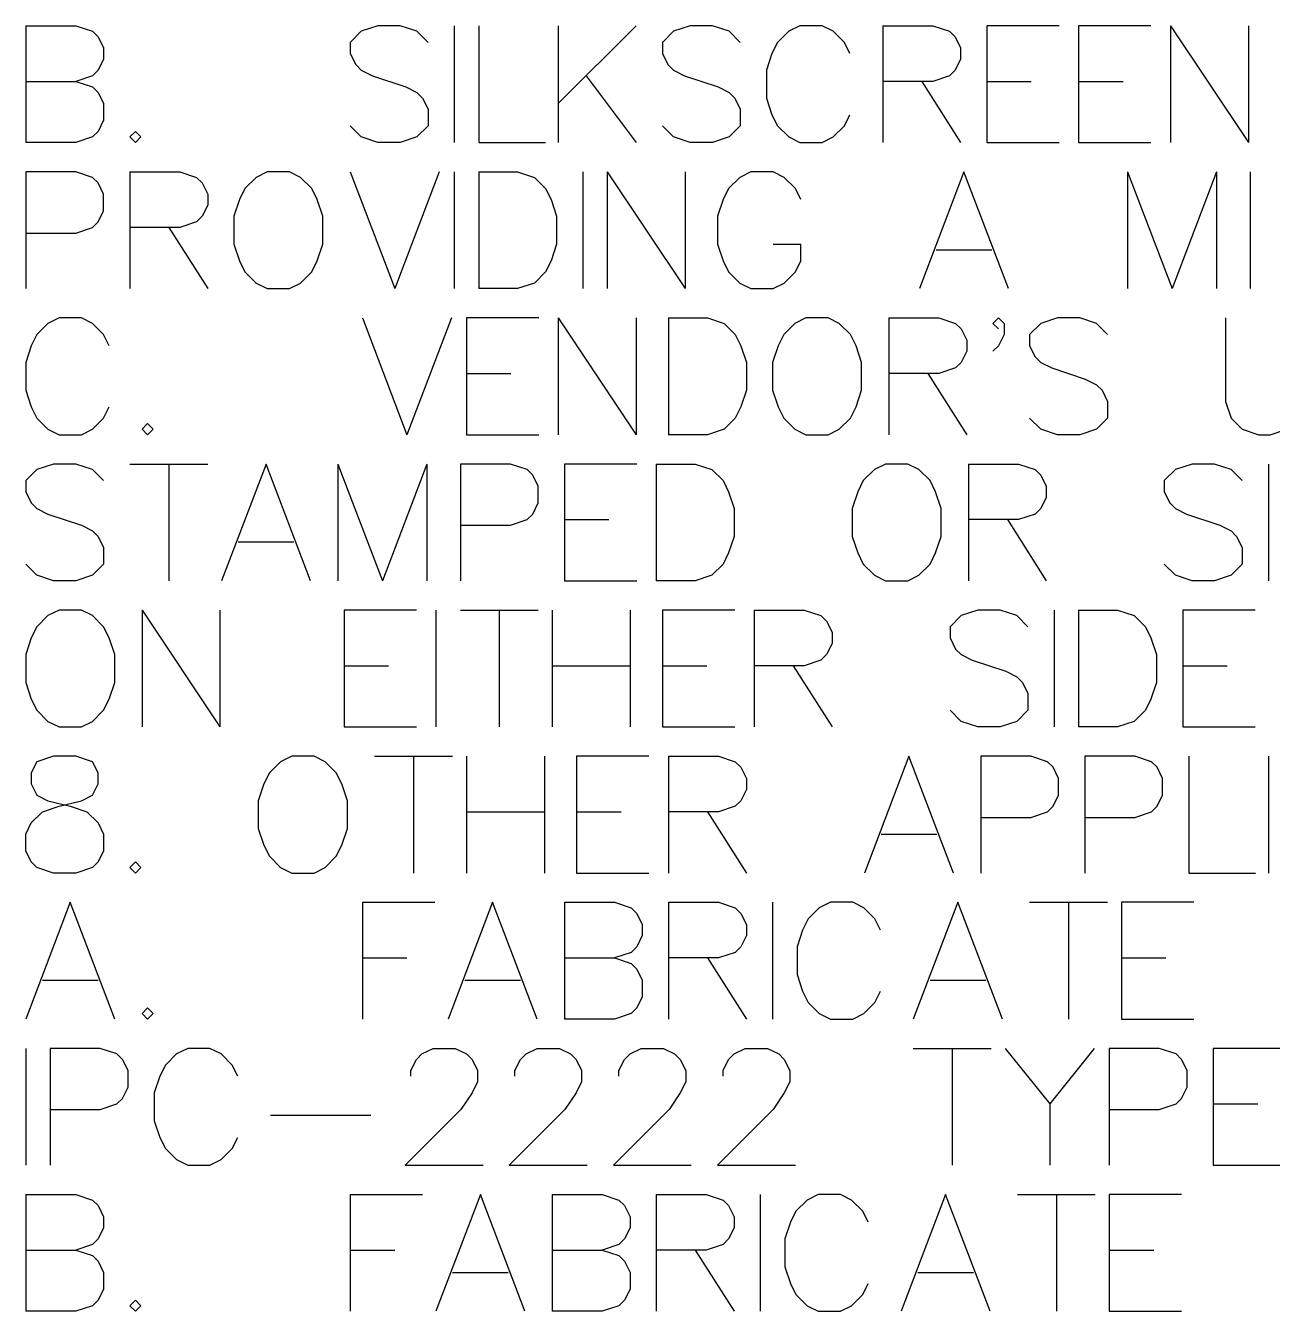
# Model space of a CAD drawing. Header units: millimetres. Extents: x 0 to 559, y 0 to 433.
# Drawn here: x 332.33 to 359.42, y 269.61 to 297.55 of the extents above; entities that cross this region are included whole.
import ezdxf

# ---------------------------------------------------------------- set-up
doc = ezdxf.new("R2010")
doc.units = ezdxf.units.MM
doc.layers.add('Mechanical7', color=56, linetype='Continuous')

msp = doc.modelspace()

# ---------------------------------------------------------------- linework, layer by layer
at = {"layer": 'Mechanical7'}
for p, q in [((332.332, 297.554), (332.332, 295.015)), ((332.332, 297.554), (333.42, 297.554)), ((333.42, 297.554), (333.783, 297.433)), ((333.783, 297.433), (333.904, 297.313)), ((333.904, 297.313), (334.025, 297.071)), ((339.623, 297.433), (339.382, 297.192)), ((339.986, 297.554), (339.623, 297.433)), ((340.47, 297.554), (339.986, 297.554)), ((340.833, 297.433), (340.47, 297.554)), ((341.075, 297.192), (340.833, 297.433)), ((341.643, 297.554), (341.643, 295.015)), ((342.175, 297.554), (342.175, 295.015)), ((343.904, 297.554), (343.904, 295.015)), ((345.597, 297.554), (343.904, 295.861)), ((346.407, 297.433), (346.166, 297.192)), ((346.77, 297.554), (346.407, 297.433)), ((347.254, 297.554), (346.77, 297.554)), ((347.617, 297.433), (347.254, 297.554)), ((347.859, 297.192), (347.617, 297.433)), ((348.911, 297.433), (348.669, 297.192)), ((349.152, 297.554), (348.911, 297.433)), ((349.636, 297.554), (349.152, 297.554)), ((349.878, 297.433), (349.636, 297.554)), ((350.12, 297.192), (349.878, 297.433)), ((350.954, 297.554), (350.954, 295.015)), ((350.954, 297.554), (352.043, 297.554)), ((352.043, 297.554), (352.405, 297.433)), ((352.405, 297.433), (352.526, 297.313)), ((352.526, 297.313), (352.647, 297.071)), ((354.788, 297.554), (353.216, 297.554)), ((353.216, 297.554), (353.216, 295.015)), ((356.783, 297.554), (355.211, 297.554)), ((355.211, 297.554), (355.211, 295.015)), ((357.206, 297.554), (357.206, 295.015)), ((357.206, 297.554), (358.899, 295.015)), ((358.899, 297.554), (358.899, 295.015)), ((334.025, 297.071), (334.025, 296.829)), ((339.382, 297.192), (339.382, 296.95)), ((346.166, 297.192), (346.166, 296.95)), ((348.669, 297.192), (348.548, 296.95)), ((350.241, 296.95), (350.12, 297.192)), ((352.647, 297.071), (352.647, 296.829)), ((334.025, 296.829), (333.904, 296.587)), ((339.382, 296.95), (339.503, 296.708)), ((346.166, 296.95), (346.286, 296.708)), ((348.548, 296.95), (348.427, 296.587)), ((352.647, 296.829), (352.526, 296.587)), ((333.783, 296.466), (333.42, 296.345)), ((333.904, 296.587), (333.783, 296.466)), ((339.503, 296.708), (339.623, 296.587)), ((339.623, 296.587), (339.865, 296.466)), ((339.865, 296.466), (340.591, 296.224)), ((344.509, 296.466), (345.597, 295.015)), ((346.286, 296.708), (346.407, 296.587)), ((346.407, 296.587), (346.649, 296.466)), ((346.649, 296.466), (347.375, 296.224)), ((348.427, 296.587), (348.427, 295.982)), ((352.405, 296.466), (352.043, 296.345)), ((352.526, 296.587), (352.405, 296.466)), ((332.332, 296.345), (333.42, 296.345)), ((333.42, 296.345), (333.783, 296.224)), ((333.783, 296.224), (333.904, 296.103)), ((340.591, 296.224), (340.833, 296.103)), ((347.375, 296.224), (347.617, 296.103)), ((352.043, 296.345), (350.954, 296.345)), ((351.801, 296.345), (352.647, 295.015)), ((353.216, 296.345), (354.183, 296.345)), ((355.211, 296.345), (356.178, 296.345)), ((333.904, 296.103), (334.025, 295.861)), ((340.833, 296.103), (340.954, 295.982)), ((340.954, 295.982), (341.075, 295.74)), ((347.617, 296.103), (347.738, 295.982)), ((347.738, 295.982), (347.859, 295.74)), ((348.427, 295.982), (348.548, 295.62)), ((334.025, 295.861), (334.025, 295.499)), ((341.075, 295.74), (341.075, 295.378)), ((347.859, 295.74), (347.859, 295.378)), ((348.548, 295.62), (348.669, 295.378)), ((350.12, 295.378), (350.241, 295.62)), ((334.025, 295.499), (333.904, 295.257)), ((339.623, 295.136), (339.382, 295.378)), ((341.075, 295.378), (340.833, 295.136)), ((346.407, 295.136), (346.166, 295.378)), ((347.859, 295.378), (347.617, 295.136)), ((348.669, 295.378), (348.911, 295.136)), ((349.878, 295.136), (350.12, 295.378)), ((333.783, 295.136), (333.42, 295.015)), ((333.904, 295.257), (333.783, 295.136)), ((334.714, 295.257), (334.593, 295.136)), ((334.593, 295.136), (334.714, 295.015)), ((334.835, 295.136), (334.714, 295.257)), ((334.714, 295.015), (334.835, 295.136)), ((339.986, 295.015), (339.623, 295.136)), ((340.833, 295.136), (340.47, 295.015)), ((346.77, 295.015), (346.407, 295.136)), ((347.617, 295.136), (347.254, 295.015)), ((348.911, 295.136), (349.152, 295.015)), ((349.636, 295.015), (349.878, 295.136)), ((333.42, 295.015), (332.332, 295.015)), ((340.47, 295.015), (339.986, 295.015)), ((342.175, 295.015), (343.626, 295.015)), ((347.254, 295.015), (346.77, 295.015)), ((349.152, 295.015), (349.636, 295.015)), ((353.216, 295.015), (354.788, 295.015)), ((355.211, 295.015), (356.783, 295.015)), ((333.42, 294.379), (332.332, 294.379)), ((332.332, 294.379), (332.332, 291.84)), ((333.783, 294.258), (333.42, 294.379)), ((333.904, 294.138), (333.783, 294.258)), ((334.593, 294.379), (334.593, 291.84)), ((334.593, 294.379), (335.681, 294.379)), ((335.681, 294.379), (336.044, 294.258)), ((336.044, 294.258), (336.165, 294.138)), ((337.338, 294.258), (337.096, 294.017)), ((337.58, 294.379), (337.338, 294.258)), ((338.063, 294.379), (337.58, 294.379)), ((338.305, 294.258), (338.063, 294.379)), ((338.547, 294.017), (338.305, 294.258)), ((339.382, 294.379), (340.349, 291.84)), ((341.316, 294.379), (340.349, 291.84)), ((341.643, 294.379), (341.643, 291.84)), ((342.175, 294.379), (342.175, 291.84)), ((342.175, 294.379), (343.021, 294.379)), ((343.021, 294.379), (343.384, 294.258)), ((343.384, 294.258), (343.626, 294.017)), ((344.436, 294.379), (344.436, 291.84)), ((344.968, 294.379), (344.968, 291.84)), ((344.968, 294.379), (346.661, 291.84)), ((346.661, 294.379), (346.661, 291.84)), ((347.846, 294.258), (347.605, 294.017)), ((348.088, 294.379), (347.846, 294.258)), ((348.572, 294.379), (348.088, 294.379)), ((348.814, 294.258), (348.572, 294.379)), ((349.056, 294.017), (348.814, 294.258)), ((352.72, 294.379), (351.752, 291.84)), ((353.687, 291.84), (352.72, 294.379)), ((356.275, 294.379), (356.275, 291.84)), ((356.275, 294.379), (357.242, 291.84)), ((358.21, 294.379), (357.242, 291.84)), ((358.21, 294.379), (358.21, 291.84)), ((358.935, 294.379), (358.935, 291.84)), ((334.025, 293.896), (333.904, 294.138)), ((336.165, 294.138), (336.286, 293.896)), ((337.096, 294.017), (336.975, 293.775)), ((338.668, 293.775), (338.547, 294.017)), ((343.626, 294.017), (343.747, 293.775)), ((347.605, 294.017), (347.484, 293.775)), ((349.177, 293.775), (349.056, 294.017)), ((334.025, 293.533), (334.025, 293.896)), ((336.286, 293.654), (336.165, 293.412)), ((336.286, 293.896), (336.286, 293.654)), ((336.975, 293.775), (336.854, 293.412)), ((338.789, 293.412), (338.668, 293.775)), ((343.747, 293.775), (343.868, 293.412)), ((347.484, 293.775), (347.363, 293.412)), ((333.904, 293.291), (334.025, 293.533)), ((336.165, 293.412), (336.044, 293.291)), ((336.854, 293.412), (336.854, 292.807)), ((338.789, 292.807), (338.789, 293.412)), ((343.868, 293.412), (343.868, 292.807)), ((347.363, 293.412), (347.363, 292.807)), ((333.42, 293.049), (333.783, 293.17)), ((333.783, 293.17), (333.904, 293.291)), ((335.681, 293.17), (334.593, 293.17)), ((335.439, 293.17), (336.286, 291.84)), ((336.044, 293.291), (335.681, 293.17)), ((332.332, 293.049), (333.42, 293.049)), ((336.854, 292.807), (336.975, 292.445)), ((338.668, 292.445), (338.789, 292.807)), ((343.868, 292.807), (343.747, 292.445)), ((347.363, 292.807), (347.484, 292.445)), ((348.572, 292.807), (349.177, 292.807)), ((349.177, 292.445), (349.177, 292.807)), ((352.115, 292.686), (353.324, 292.686)), ((336.975, 292.445), (337.096, 292.203)), ((338.547, 292.203), (338.668, 292.445)), ((343.747, 292.445), (343.626, 292.203)), ((347.484, 292.445), (347.605, 292.203)), ((349.056, 292.203), (349.177, 292.445)), ((337.096, 292.203), (337.338, 291.961)), ((338.305, 291.961), (338.547, 292.203)), ((343.626, 292.203), (343.384, 291.961)), ((347.605, 292.203), (347.846, 291.961)), ((348.814, 291.961), (349.056, 292.203)), ((337.338, 291.961), (337.58, 291.84)), ((337.58, 291.84), (338.063, 291.84)), ((338.063, 291.84), (338.305, 291.961)), ((343.021, 291.84), (342.175, 291.84)), ((343.384, 291.961), (343.021, 291.84)), ((347.846, 291.961), (348.088, 291.84)), ((348.088, 291.84), (348.572, 291.84)), ((348.572, 291.84), (348.814, 291.961)), ((333.057, 291.204), (332.815, 291.083)), ((333.541, 291.204), (333.057, 291.204)), ((333.783, 291.083), (333.541, 291.204)), ((339.648, 291.204), (340.615, 288.665)), ((341.582, 291.204), (340.615, 288.665)), ((343.481, 291.204), (341.909, 291.204)), ((341.909, 291.204), (341.909, 288.665)), ((343.904, 291.204), (343.904, 288.665)), ((343.904, 291.204), (345.597, 288.665)), ((345.597, 291.204), (345.597, 288.665)), ((346.299, 291.204), (346.299, 288.665)), ((346.299, 291.204), (347.145, 291.204)), ((347.145, 291.204), (347.508, 291.083)), ((349.285, 291.204), (349.044, 291.083)), ((349.769, 291.204), (349.285, 291.204)), ((350.011, 291.083), (349.769, 291.204)), ((351.087, 291.204), (351.087, 288.665)), ((351.087, 291.204), (352.176, 291.204)), ((352.176, 291.204), (352.538, 291.083)), ((353.349, 291.083), (353.47, 291.204)), ((353.47, 291.204), (353.59, 291.083)), ((354.751, 291.204), (354.389, 291.083)), ((355.235, 291.204), (354.751, 291.204)), ((355.598, 291.083), (355.235, 291.204)), ((358.403, 291.204), (358.403, 289.39)), ((332.815, 291.083), (332.573, 290.842)), ((334.025, 290.842), (333.783, 291.083)), ((347.508, 291.083), (347.75, 290.842)), ((349.044, 291.083), (348.802, 290.842)), ((350.253, 290.842), (350.011, 291.083)), ((352.538, 291.083), (352.659, 290.963)), ((352.659, 290.963), (352.78, 290.721)), ((353.47, 290.963), (353.349, 291.083)), ((353.59, 291.083), (353.59, 290.842)), ((354.389, 291.083), (354.147, 290.842)), ((355.84, 290.842), (355.598, 291.083)), ((332.452, 290.6), (332.332, 290.237)), ((332.573, 290.842), (332.452, 290.6)), ((334.145, 290.6), (334.025, 290.842)), ((347.75, 290.842), (347.871, 290.6)), ((347.871, 290.6), (347.992, 290.237)), ((348.681, 290.6), (348.56, 290.237)), ((348.802, 290.842), (348.681, 290.6)), ((350.374, 290.6), (350.253, 290.842)), ((350.495, 290.237), (350.374, 290.6)), ((352.78, 290.721), (352.78, 290.479)), ((353.47, 290.6), (353.349, 290.479)), ((353.59, 290.842), (353.47, 290.6)), ((354.147, 290.842), (354.147, 290.6)), ((354.147, 290.6), (354.268, 290.358)), ((352.78, 290.479), (352.659, 290.237)), ((354.268, 290.358), (354.389, 290.237)), ((332.332, 290.237), (332.332, 289.632)), ((347.992, 290.237), (347.992, 289.632)), ((348.56, 290.237), (348.56, 289.632)), ((350.495, 289.632), (350.495, 290.237)), ((352.538, 290.116), (352.176, 289.995)), ((352.659, 290.237), (352.538, 290.116)), ((354.389, 290.237), (354.63, 290.116)), ((354.63, 290.116), (355.356, 289.874)), ((341.909, 289.995), (342.876, 289.995)), ((352.176, 289.995), (351.087, 289.995)), ((351.934, 289.995), (352.78, 288.665)), ((355.356, 289.874), (355.598, 289.753)), ((355.598, 289.753), (355.719, 289.632)), ((332.332, 289.632), (332.452, 289.27)), ((347.992, 289.632), (347.871, 289.27)), ((348.56, 289.632), (348.681, 289.27)), ((350.374, 289.27), (350.495, 289.632)), ((355.719, 289.632), (355.84, 289.39)), ((332.452, 289.27), (332.573, 289.028)), ((334.025, 289.028), (334.145, 289.27)), ((347.871, 289.27), (347.75, 289.028)), ((348.681, 289.27), (348.802, 289.028)), ((350.253, 289.028), (350.374, 289.27)), ((355.84, 289.39), (355.84, 289.028)), ((358.403, 289.39), (358.524, 289.028)), ((332.573, 289.028), (332.815, 288.786)), ((333.783, 288.786), (334.025, 289.028)), ((334.98, 288.907), (334.859, 288.786)), ((335.101, 288.786), (334.98, 288.907)), ((347.75, 289.028), (347.508, 288.786)), ((348.802, 289.028), (349.044, 288.786)), ((350.011, 288.786), (350.253, 289.028)), ((354.389, 288.786), (354.147, 289.028)), ((355.84, 289.028), (355.598, 288.786)), ((358.524, 289.028), (358.766, 288.786)), ((332.815, 288.786), (333.057, 288.665)), ((333.057, 288.665), (333.541, 288.665)), ((333.541, 288.665), (333.783, 288.786)), ((334.859, 288.786), (334.98, 288.665)), ((334.98, 288.665), (335.101, 288.786)), ((341.909, 288.665), (343.481, 288.665)), ((347.145, 288.665), (346.299, 288.665)), ((347.508, 288.786), (347.145, 288.665)), ((349.044, 288.786), (349.285, 288.665)), ((349.285, 288.665), (349.769, 288.665)), ((349.769, 288.665), (350.011, 288.786)), ((354.751, 288.665), (354.389, 288.786)), ((355.235, 288.665), (354.751, 288.665)), ((355.598, 288.786), (355.235, 288.665)), ((358.766, 288.786), (359.129, 288.665)), ((359.129, 288.665), (359.371, 288.665)), ((359.371, 288.665), (359.733, 288.786)), ((332.573, 287.908), (332.332, 287.667)), ((332.936, 288.029), (332.573, 287.908)), ((333.42, 288.029), (332.936, 288.029)), ((333.783, 287.908), (333.42, 288.029)), ((334.025, 287.667), (333.783, 287.908)), ((334.593, 288.029), (336.286, 288.029)), ((335.439, 288.029), (335.439, 285.49)), ((337.556, 288.029), (336.588, 285.49)), ((338.523, 285.49), (337.556, 288.029)), ((339.116, 288.029), (339.116, 285.49)), ((339.116, 288.029), (340.083, 285.49)), ((341.05, 288.029), (340.083, 285.49)), ((341.05, 288.029), (341.05, 285.49)), ((342.864, 288.029), (341.776, 288.029)), ((341.776, 288.029), (341.776, 285.49)), ((343.227, 287.908), (342.864, 288.029)), ((343.348, 287.788), (343.227, 287.908)), ((343.469, 287.546), (343.348, 287.788)), ((345.609, 288.029), (344.037, 288.029)), ((344.037, 288.029), (344.037, 285.49)), ((346.033, 288.029), (346.033, 285.49)), ((346.033, 288.029), (346.879, 288.029)), ((346.879, 288.029), (347.242, 287.908)), ((347.242, 287.908), (347.484, 287.667)), ((350.773, 287.908), (350.531, 287.667)), ((351.015, 288.029), (350.773, 287.908)), ((351.498, 288.029), (351.015, 288.029)), ((351.74, 287.908), (351.498, 288.029)), ((351.982, 287.667), (351.74, 287.908)), ((352.817, 288.029), (352.817, 285.49)), ((352.817, 288.029), (353.905, 288.029)), ((353.905, 288.029), (354.268, 287.908)), ((354.268, 287.908), (354.389, 287.788)), ((354.389, 287.788), (354.509, 287.546)), ((357.315, 287.908), (357.073, 287.667)), ((357.678, 288.029), (357.315, 287.908)), ((358.161, 288.029), (357.678, 288.029)), ((358.524, 287.908), (358.161, 288.029)), ((358.766, 287.667), (358.524, 287.908)), ((359.334, 288.029), (359.334, 285.49)), ((332.332, 287.667), (332.332, 287.425)), ((343.469, 287.183), (343.469, 287.546)), ((347.484, 287.667), (347.605, 287.425)), ((350.531, 287.667), (350.41, 287.425)), ((352.103, 287.425), (351.982, 287.667)), ((354.509, 287.546), (354.509, 287.304)), ((357.073, 287.667), (357.073, 287.425)), ((332.332, 287.425), (332.452, 287.183)), ((347.605, 287.425), (347.726, 287.062)), ((350.41, 287.425), (350.289, 287.062)), ((352.224, 287.062), (352.103, 287.425)), ((354.509, 287.304), (354.389, 287.062)), ((357.073, 287.425), (357.194, 287.183)), ((332.452, 287.183), (332.573, 287.062)), ((332.573, 287.062), (332.815, 286.941)), ((332.815, 286.941), (333.541, 286.699)), ((343.227, 286.82), (343.348, 286.941)), ((343.348, 286.941), (343.469, 287.183)), ((347.726, 287.062), (347.726, 286.457)), ((350.289, 287.062), (350.289, 286.457)), ((352.224, 286.457), (352.224, 287.062)), ((354.268, 286.941), (353.905, 286.82)), ((354.389, 287.062), (354.268, 286.941)), ((357.194, 287.183), (357.315, 287.062)), ((357.315, 287.062), (357.557, 286.941)), ((357.557, 286.941), (358.282, 286.699)), ((333.541, 286.699), (333.783, 286.578)), ((341.776, 286.699), (342.864, 286.699)), ((342.864, 286.699), (343.227, 286.82)), ((344.037, 286.82), (345.005, 286.82)), ((353.905, 286.82), (352.817, 286.82)), ((353.663, 286.82), (354.509, 285.49)), ((358.282, 286.699), (358.524, 286.578)), ((333.783, 286.578), (333.904, 286.457)), ((333.904, 286.457), (334.025, 286.215)), ((347.726, 286.457), (347.605, 286.095)), ((350.289, 286.457), (350.41, 286.095)), ((352.103, 286.095), (352.224, 286.457)), ((358.524, 286.578), (358.645, 286.457)), ((358.645, 286.457), (358.766, 286.215)), ((334.025, 286.215), (334.025, 285.853)), ((336.951, 286.336), (338.16, 286.336)), ((358.766, 286.215), (358.766, 285.853)), ((332.573, 285.611), (332.332, 285.853)), ((334.025, 285.853), (333.783, 285.611)), ((347.484, 285.853), (347.242, 285.611)), ((347.605, 286.095), (347.484, 285.853)), ((350.41, 286.095), (350.531, 285.853)), ((350.531, 285.853), (350.773, 285.611)), ((351.74, 285.611), (351.982, 285.853)), ((351.982, 285.853), (352.103, 286.095)), ((357.315, 285.611), (357.073, 285.853)), ((358.766, 285.853), (358.524, 285.611)), ((332.936, 285.49), (332.573, 285.611)), ((333.783, 285.611), (333.42, 285.49)), ((347.242, 285.611), (346.879, 285.49)), ((350.773, 285.611), (351.015, 285.49)), ((351.498, 285.49), (351.74, 285.611)), ((357.678, 285.49), (357.315, 285.611)), ((358.524, 285.611), (358.161, 285.49)), ((333.42, 285.49), (332.936, 285.49)), ((344.037, 285.49), (345.609, 285.49)), ((346.879, 285.49), (346.033, 285.49)), ((351.015, 285.49), (351.498, 285.49)), ((358.161, 285.49), (357.678, 285.49)), ((332.815, 284.733), (332.573, 284.492)), ((333.057, 284.854), (332.815, 284.733)), ((333.541, 284.854), (333.057, 284.854)), ((333.783, 284.733), (333.541, 284.854)), ((334.025, 284.492), (333.783, 284.733)), ((334.859, 284.854), (334.859, 282.315)), ((334.859, 284.854), (336.552, 282.315)), ((336.552, 284.854), (336.552, 282.315)), ((340.821, 284.854), (339.249, 284.854)), ((339.249, 284.854), (339.249, 282.315)), ((341.244, 284.854), (341.244, 282.315)), ((341.776, 284.854), (343.469, 284.854)), ((342.622, 284.854), (342.622, 282.315)), ((343.771, 284.854), (343.771, 282.315)), ((345.464, 284.854), (345.464, 282.315)), ((347.738, 284.854), (346.166, 284.854)), ((346.166, 284.854), (346.166, 282.315)), ((348.161, 284.854), (348.161, 282.315)), ((348.161, 284.854), (349.249, 284.854)), ((349.249, 284.854), (349.612, 284.733)), ((349.612, 284.733), (349.733, 284.613)), ((352.659, 284.733), (352.417, 284.492)), ((353.022, 284.854), (352.659, 284.733)), ((353.506, 284.854), (353.022, 284.854)), ((353.869, 284.733), (353.506, 284.854)), ((354.11, 284.492), (353.869, 284.733)), ((354.679, 284.854), (354.679, 282.315)), ((355.211, 284.854), (355.211, 282.315)), ((355.211, 284.854), (356.057, 284.854)), ((356.057, 284.854), (356.42, 284.733)), ((356.42, 284.733), (356.662, 284.492)), ((359.044, 284.854), (357.472, 284.854)), ((357.472, 284.854), (357.472, 282.315)), ((332.573, 284.492), (332.452, 284.25)), ((334.145, 284.25), (334.025, 284.492)), ((349.733, 284.613), (349.854, 284.371)), ((352.417, 284.492), (352.417, 284.25)), ((356.662, 284.492), (356.783, 284.25)), ((332.452, 284.25), (332.332, 283.887)), ((334.266, 283.887), (334.145, 284.25)), ((349.854, 284.371), (349.854, 284.129)), ((352.417, 284.25), (352.538, 284.008)), ((356.783, 284.25), (356.904, 283.887)), ((332.332, 283.887), (332.332, 283.282)), ((334.266, 283.282), (334.266, 283.887)), ((349.733, 283.887), (349.612, 283.766)), ((349.854, 284.129), (349.733, 283.887)), ((352.538, 284.008), (352.659, 283.887)), ((352.659, 283.887), (352.901, 283.766)), ((356.904, 283.887), (356.904, 283.282)), ((339.249, 283.645), (340.216, 283.645)), ((343.771, 283.645), (345.464, 283.645)), ((346.166, 283.645), (347.133, 283.645)), ((349.249, 283.645), (348.161, 283.645)), ((349.007, 283.645), (349.854, 282.315)), ((349.612, 283.766), (349.249, 283.645)), ((352.901, 283.766), (353.627, 283.524)), ((357.472, 283.645), (358.44, 283.645)), ((353.627, 283.524), (353.869, 283.403)), ((353.869, 283.403), (353.989, 283.282)), ((332.332, 283.282), (332.452, 282.92)), ((334.145, 282.92), (334.266, 283.282)), ((353.989, 283.282), (354.11, 283.04)), ((354.11, 283.04), (354.11, 282.678)), ((356.904, 283.282), (356.783, 282.92)), ((332.452, 282.92), (332.573, 282.678)), ((334.025, 282.678), (334.145, 282.92)), ((356.783, 282.92), (356.662, 282.678)), ((332.573, 282.678), (332.815, 282.436)), ((333.783, 282.436), (334.025, 282.678)), ((352.659, 282.436), (352.417, 282.678)), ((354.11, 282.678), (353.869, 282.436)), ((356.662, 282.678), (356.42, 282.436)), ((332.815, 282.436), (333.057, 282.315)), ((333.057, 282.315), (333.541, 282.315)), ((333.541, 282.315), (333.783, 282.436)), ((339.249, 282.315), (340.821, 282.315)), ((346.166, 282.315), (347.738, 282.315)), ((353.022, 282.315), (352.659, 282.436)), ((353.506, 282.315), (353.022, 282.315)), ((353.869, 282.436), (353.506, 282.315)), ((356.057, 282.315), (355.211, 282.315)), ((356.42, 282.436), (356.057, 282.315)), ((357.472, 282.315), (359.044, 282.315)), ((332.936, 281.679), (332.573, 281.558)), ((333.42, 281.679), (332.936, 281.679)), ((333.783, 281.558), (333.42, 281.679)), ((338.112, 281.679), (337.87, 281.558)), ((338.596, 281.679), (338.112, 281.679)), ((338.837, 281.558), (338.596, 281.679)), ((339.914, 281.679), (341.607, 281.679)), ((340.76, 281.679), (340.76, 279.14)), ((341.909, 281.679), (341.909, 279.14)), ((343.602, 281.679), (343.602, 279.14)), ((345.875, 281.679), (344.303, 281.679)), ((344.303, 281.679), (344.303, 279.14)), ((346.299, 281.679), (346.299, 279.14)), ((346.299, 281.679), (347.387, 281.679)), ((347.387, 281.679), (347.75, 281.558)), ((351.523, 281.679), (350.555, 279.14)), ((352.49, 279.14), (351.523, 281.679)), ((354.171, 281.679), (353.083, 281.679)), ((353.083, 281.679), (353.083, 279.14)), ((354.534, 281.558), (354.171, 281.679)), ((356.432, 281.679), (355.344, 281.679)), ((355.344, 281.679), (355.344, 279.14)), ((356.795, 281.558), (356.432, 281.679)), ((357.605, 281.679), (357.605, 279.14)), ((359.334, 281.679), (359.334, 279.14)), ((332.573, 281.558), (332.452, 281.317)), ((333.904, 281.317), (333.783, 281.558)), ((337.87, 281.558), (337.628, 281.317)), ((339.079, 281.317), (338.837, 281.558)), ((347.75, 281.558), (347.871, 281.438)), ((347.871, 281.438), (347.992, 281.196)), ((354.655, 281.438), (354.534, 281.558)), ((354.776, 281.196), (354.655, 281.438)), ((356.916, 281.438), (356.795, 281.558)), ((357.037, 281.196), (356.916, 281.438)), ((332.452, 281.317), (332.452, 281.075)), ((332.452, 281.075), (332.573, 280.833)), ((333.783, 280.833), (333.904, 281.075)), ((333.904, 281.075), (333.904, 281.317)), ((337.507, 281.075), (337.386, 280.712)), ((337.628, 281.317), (337.507, 281.075)), ((339.2, 281.075), (339.079, 281.317)), ((339.321, 280.712), (339.2, 281.075)), ((347.992, 281.196), (347.992, 280.954)), ((354.776, 280.833), (354.776, 281.196)), ((357.037, 280.833), (357.037, 281.196)), ((332.573, 280.833), (332.815, 280.712)), ((333.541, 280.712), (333.783, 280.833)), ((347.992, 280.954), (347.871, 280.712)), ((354.655, 280.591), (354.776, 280.833)), ((356.916, 280.591), (357.037, 280.833)), ((332.694, 280.47), (333.057, 280.591)), ((332.815, 280.712), (333.299, 280.591)), ((333.057, 280.591), (333.541, 280.712)), ((333.299, 280.591), (333.662, 280.47)), ((337.386, 280.712), (337.386, 280.107)), ((339.321, 280.107), (339.321, 280.712)), ((347.75, 280.591), (347.387, 280.47)), ((347.871, 280.712), (347.75, 280.591)), ((354.534, 280.47), (354.655, 280.591)), ((356.795, 280.47), (356.916, 280.591)), ((332.452, 280.228), (332.694, 280.47)), ((333.662, 280.47), (333.904, 280.228)), ((341.909, 280.47), (343.602, 280.47)), ((344.303, 280.47), (345.271, 280.47)), ((347.387, 280.47), (346.299, 280.47)), ((347.145, 280.47), (347.992, 279.14)), ((353.083, 280.349), (354.171, 280.349)), ((354.171, 280.349), (354.534, 280.47)), ((355.344, 280.349), (356.432, 280.349)), ((356.432, 280.349), (356.795, 280.47)), ((332.332, 279.986), (332.452, 280.228)), ((332.332, 279.624), (332.332, 279.986)), ((333.904, 280.228), (334.025, 279.986)), ((334.025, 279.986), (334.025, 279.624)), ((337.386, 280.107), (337.507, 279.745)), ((339.2, 279.745), (339.321, 280.107)), ((350.918, 279.986), (352.127, 279.986)), ((337.507, 279.745), (337.628, 279.503)), ((339.079, 279.503), (339.2, 279.745)), ((332.452, 279.382), (332.332, 279.624)), ((334.025, 279.624), (333.904, 279.382)), ((337.628, 279.503), (337.87, 279.261)), ((338.837, 279.261), (339.079, 279.503)), ((332.573, 279.261), (332.452, 279.382)), ((332.936, 279.14), (332.573, 279.261)), ((333.42, 279.14), (332.936, 279.14)), ((333.783, 279.261), (333.42, 279.14)), ((333.904, 279.382), (333.783, 279.261)), ((334.714, 279.382), (334.593, 279.261)), ((334.593, 279.261), (334.714, 279.14)), ((334.835, 279.261), (334.714, 279.382)), ((334.714, 279.14), (334.835, 279.261)), ((337.87, 279.261), (338.112, 279.14)), ((338.112, 279.14), (338.596, 279.14)), ((338.596, 279.14), (338.837, 279.261)), ((344.303, 279.14), (345.875, 279.14)), ((357.605, 279.14), (359.056, 279.14)), ((333.299, 278.504), (332.332, 275.965)), ((334.266, 275.965), (333.299, 278.504)), ((339.648, 278.504), (339.648, 275.965)), ((339.648, 278.504), (341.22, 278.504)), ((342.477, 278.504), (341.51, 275.965)), ((343.445, 275.965), (342.477, 278.504)), ((344.037, 278.504), (344.037, 275.965)), ((344.037, 278.504), (345.126, 278.504)), ((345.126, 278.504), (345.488, 278.383)), ((345.488, 278.383), (345.609, 278.263)), ((346.299, 278.504), (346.299, 275.965)), ((346.299, 278.504), (347.387, 278.504)), ((347.387, 278.504), (347.75, 278.383)), ((347.75, 278.383), (347.871, 278.263)), ((348.56, 278.504), (348.56, 275.965)), ((349.576, 278.383), (349.334, 278.142)), ((349.818, 278.504), (349.576, 278.383)), ((350.301, 278.504), (349.818, 278.504)), ((350.543, 278.383), (350.301, 278.504)), ((350.785, 278.142), (350.543, 278.383)), ((352.587, 278.504), (351.619, 275.965)), ((353.554, 275.965), (352.587, 278.504)), ((354.147, 278.504), (355.84, 278.504)), ((354.993, 278.504), (354.993, 275.965)), ((357.714, 278.504), (356.142, 278.504)), ((356.142, 278.504), (356.142, 275.965)), ((345.609, 278.263), (345.73, 278.021)), ((345.73, 278.021), (345.73, 277.779)), ((347.871, 278.263), (347.992, 278.021)), ((347.992, 278.021), (347.992, 277.779)), ((349.334, 278.142), (349.213, 277.9)), ((350.906, 277.9), (350.785, 278.142)), ((345.73, 277.779), (345.609, 277.537)), ((347.992, 277.779), (347.871, 277.537)), ((349.213, 277.9), (349.092, 277.537)), ((345.609, 277.537), (345.488, 277.416)), ((347.871, 277.537), (347.75, 277.416)), ((349.092, 277.537), (349.092, 276.932)), ((339.648, 277.295), (340.615, 277.295)), ((344.037, 277.295), (345.126, 277.295)), ((345.488, 277.416), (345.126, 277.295)), ((345.126, 277.295), (345.488, 277.174)), ((345.488, 277.174), (345.609, 277.053)), ((347.387, 277.295), (346.299, 277.295)), ((347.145, 277.295), (347.992, 275.965)), ((347.75, 277.416), (347.387, 277.295)), ((356.142, 277.295), (357.109, 277.295)), ((345.609, 277.053), (345.73, 276.811)), ((349.092, 276.932), (349.213, 276.57)), ((332.694, 276.811), (333.904, 276.811)), ((341.873, 276.811), (343.082, 276.811)), ((345.73, 276.811), (345.73, 276.449)), ((351.982, 276.811), (353.191, 276.811)), ((345.73, 276.449), (345.609, 276.207)), ((349.213, 276.57), (349.334, 276.328)), ((349.334, 276.328), (349.576, 276.086)), ((350.543, 276.086), (350.785, 276.328)), ((350.785, 276.328), (350.906, 276.57)), ((334.98, 276.207), (334.859, 276.086)), ((334.859, 276.086), (334.98, 275.965)), ((335.101, 276.086), (334.98, 276.207)), ((334.98, 275.965), (335.101, 276.086)), ((345.488, 276.086), (345.126, 275.965)), ((345.609, 276.207), (345.488, 276.086)), ((349.576, 276.086), (349.818, 275.965)), ((350.301, 275.965), (350.543, 276.086)), ((345.126, 275.965), (344.037, 275.965)), ((349.818, 275.965), (350.301, 275.965)), ((356.142, 275.965), (357.714, 275.965)), ((332.332, 275.329), (332.332, 272.79)), ((333.952, 275.329), (332.864, 275.329)), ((332.864, 275.329), (332.864, 272.79)), ((334.315, 275.208), (333.952, 275.329)), ((334.436, 275.088), (334.315, 275.208)), ((335.609, 275.208), (335.367, 274.967)), ((335.851, 275.329), (335.609, 275.208)), ((336.334, 275.329), (335.851, 275.329)), ((336.576, 275.208), (336.334, 275.329)), ((336.818, 274.967), (336.576, 275.208)), ((340.821, 275.088), (340.942, 275.208)), ((340.942, 275.208), (341.183, 275.329)), ((341.183, 275.329), (341.667, 275.329)), ((341.667, 275.329), (341.909, 275.208)), ((341.909, 275.208), (342.03, 275.088)), ((343.082, 275.088), (343.203, 275.208)), ((343.203, 275.208), (343.445, 275.329)), ((343.445, 275.329), (343.928, 275.329)), ((343.928, 275.329), (344.17, 275.208)), ((344.17, 275.208), (344.291, 275.088)), ((345.343, 275.088), (345.464, 275.208)), ((345.464, 275.208), (345.706, 275.329)), ((345.706, 275.329), (346.19, 275.329)), ((346.19, 275.329), (346.432, 275.208)), ((346.432, 275.208), (346.553, 275.088)), ((347.605, 275.088), (347.726, 275.208)), ((347.726, 275.208), (347.967, 275.329)), ((347.967, 275.329), (348.451, 275.329)), ((348.451, 275.329), (348.693, 275.208)), ((348.693, 275.208), (348.814, 275.088)), ((351.619, 275.329), (353.312, 275.329)), ((352.466, 275.329), (352.466, 272.79)), ((353.615, 275.329), (354.582, 274.12)), ((355.549, 275.329), (354.582, 274.12)), ((356.964, 275.329), (355.876, 275.329)), ((355.876, 275.329), (355.876, 272.79)), ((357.327, 275.208), (356.964, 275.329)), ((357.448, 275.088), (357.327, 275.208)), ((359.709, 275.329), (358.137, 275.329)), ((358.137, 275.329), (358.137, 272.79)), ((334.557, 274.846), (334.436, 275.088)), ((335.367, 274.967), (335.246, 274.725)), ((336.939, 274.725), (336.818, 274.967)), ((340.7, 274.846), (340.821, 275.088)), ((342.03, 275.088), (342.151, 274.846)), ((342.961, 274.846), (343.082, 275.088)), ((344.291, 275.088), (344.412, 274.846)), ((345.222, 274.846), (345.343, 275.088)), ((346.553, 275.088), (346.673, 274.846)), ((347.484, 274.846), (347.605, 275.088)), ((348.814, 275.088), (348.935, 274.846)), ((357.569, 274.846), (357.448, 275.088)), ((334.557, 274.483), (334.557, 274.846)), ((335.246, 274.725), (335.125, 274.362)), ((340.7, 274.725), (340.7, 274.846)), ((342.151, 274.846), (342.151, 274.604)), ((342.961, 274.725), (342.961, 274.846)), ((344.412, 274.846), (344.412, 274.604)), ((345.222, 274.725), (345.222, 274.846)), ((346.673, 274.846), (346.673, 274.604)), ((347.484, 274.725), (347.484, 274.846)), ((348.935, 274.846), (348.935, 274.604)), ((357.569, 274.483), (357.569, 274.846)), ((334.436, 274.241), (334.557, 274.483)), ((342.151, 274.604), (342.03, 274.362)), ((344.412, 274.604), (344.291, 274.362)), ((346.673, 274.604), (346.553, 274.362)), ((348.935, 274.604), (348.814, 274.362)), ((357.448, 274.241), (357.569, 274.483)), ((333.952, 273.999), (334.315, 274.12)), ((334.315, 274.12), (334.436, 274.241)), ((335.125, 274.362), (335.125, 273.757)), ((342.03, 274.362), (341.788, 273.999)), ((344.291, 274.362), (344.049, 273.999)), ((346.553, 274.362), (346.311, 273.999)), ((348.814, 274.362), (348.572, 273.999)), ((354.582, 274.12), (354.582, 272.79)), ((356.964, 273.999), (357.327, 274.12)), ((357.327, 274.12), (357.448, 274.241)), ((358.137, 274.12), (359.105, 274.12)), ((332.864, 273.999), (333.952, 273.999)), ((337.652, 273.878), (339.829, 273.878)), ((341.788, 273.999), (340.579, 272.79)), ((344.049, 273.999), (342.84, 272.79)), ((346.311, 273.999), (345.101, 272.79)), ((348.572, 273.999), (347.363, 272.79)), ((355.876, 273.999), (356.964, 273.999)), ((335.125, 273.757), (335.246, 273.395)), ((335.246, 273.395), (335.367, 273.153)), ((336.818, 273.153), (336.939, 273.395)), ((335.367, 273.153), (335.609, 272.911)), ((336.576, 272.911), (336.818, 273.153)), ((335.609, 272.911), (335.851, 272.79)), ((335.851, 272.79), (336.334, 272.79)), ((336.334, 272.79), (336.576, 272.911)), ((340.579, 272.79), (342.272, 272.79)), ((342.84, 272.79), (344.533, 272.79)), ((345.101, 272.79), (346.794, 272.79)), ((347.363, 272.79), (349.056, 272.79)), ((358.137, 272.79), (359.709, 272.79)), ((332.332, 272.154), (332.332, 269.615)), ((332.332, 272.154), (333.42, 272.154)), ((333.42, 272.154), (333.783, 272.033)), ((339.382, 272.154), (339.382, 269.615)), ((339.382, 272.154), (340.954, 272.154)), ((342.211, 272.154), (341.244, 269.615)), ((343.179, 269.615), (342.211, 272.154)), ((343.771, 272.154), (343.771, 269.615)), ((343.771, 272.154), (344.86, 272.154)), ((344.86, 272.154), (345.222, 272.033)), ((346.033, 272.154), (346.033, 269.615)), ((346.033, 272.154), (347.121, 272.154)), ((347.121, 272.154), (347.484, 272.033)), ((348.294, 272.154), (348.294, 269.615)), ((349.551, 272.154), (349.31, 272.033)), ((350.035, 272.154), (349.551, 272.154)), ((350.277, 272.033), (350.035, 272.154)), ((352.321, 272.154), (351.353, 269.615)), ((353.288, 269.615), (352.321, 272.154)), ((353.881, 272.154), (355.574, 272.154)), ((354.727, 272.154), (354.727, 269.615)), ((357.448, 272.154), (355.876, 272.154)), ((355.876, 272.154), (355.876, 269.615)), ((333.783, 272.033), (333.904, 271.913)), ((333.904, 271.913), (334.025, 271.671)), ((345.222, 272.033), (345.343, 271.913)), ((345.343, 271.913), (345.464, 271.671)), ((347.484, 272.033), (347.605, 271.913)), ((347.605, 271.913), (347.726, 271.671)), ((349.31, 272.033), (349.068, 271.792)), ((350.519, 271.792), (350.277, 272.033)), ((334.025, 271.671), (334.025, 271.429)), ((345.464, 271.671), (345.464, 271.429)), ((347.726, 271.671), (347.726, 271.429)), ((349.068, 271.792), (348.947, 271.55)), ((350.64, 271.55), (350.519, 271.792)), ((334.025, 271.429), (333.904, 271.187)), ((345.464, 271.429), (345.343, 271.187)), ((347.726, 271.429), (347.605, 271.187)), ((348.947, 271.55), (348.826, 271.187)), ((333.783, 271.066), (333.42, 270.945)), ((333.904, 271.187), (333.783, 271.066)), ((345.222, 271.066), (344.86, 270.945)), ((345.343, 271.187), (345.222, 271.066)), ((347.484, 271.066), (347.121, 270.945)), ((347.605, 271.187), (347.484, 271.066)), ((348.826, 271.187), (348.826, 270.582)), ((332.332, 270.945), (333.42, 270.945)), ((333.42, 270.945), (333.783, 270.824)), ((333.783, 270.824), (333.904, 270.703)), ((339.382, 270.945), (340.349, 270.945)), ((343.771, 270.945), (344.86, 270.945)), ((344.86, 270.945), (345.222, 270.824)), ((345.222, 270.824), (345.343, 270.703)), ((347.121, 270.945), (346.033, 270.945)), ((346.879, 270.945), (347.726, 269.615)), ((355.876, 270.945), (356.843, 270.945)), ((333.904, 270.703), (334.025, 270.461)), ((334.025, 270.461), (334.025, 270.099)), ((341.607, 270.461), (342.816, 270.461)), ((345.343, 270.703), (345.464, 270.461)), ((345.464, 270.461), (345.464, 270.099)), ((348.826, 270.582), (348.947, 270.22)), ((351.716, 270.461), (352.925, 270.461)), ((348.947, 270.22), (349.068, 269.978)), ((350.519, 269.978), (350.64, 270.22)), ((334.025, 270.099), (333.904, 269.857)), ((345.464, 270.099), (345.343, 269.857)), ((349.068, 269.978), (349.31, 269.736)), ((350.277, 269.736), (350.519, 269.978)), ((333.783, 269.736), (333.42, 269.615)), ((333.904, 269.857), (333.783, 269.736)), ((334.714, 269.857), (334.593, 269.736)), ((334.593, 269.736), (334.714, 269.615)), ((334.835, 269.736), (334.714, 269.857)), ((334.714, 269.615), (334.835, 269.736)), ((345.222, 269.736), (344.86, 269.615)), ((345.343, 269.857), (345.222, 269.736)), ((349.31, 269.736), (349.551, 269.615)), ((350.035, 269.615), (350.277, 269.736)), ((333.42, 269.615), (332.332, 269.615)), ((344.86, 269.615), (343.771, 269.615)), ((349.551, 269.615), (350.035, 269.615)), ((355.876, 269.615), (357.448, 269.615))]:
    msp.add_line(p, q, dxfattribs=at)

doc.saveas('drawing.dxf')
